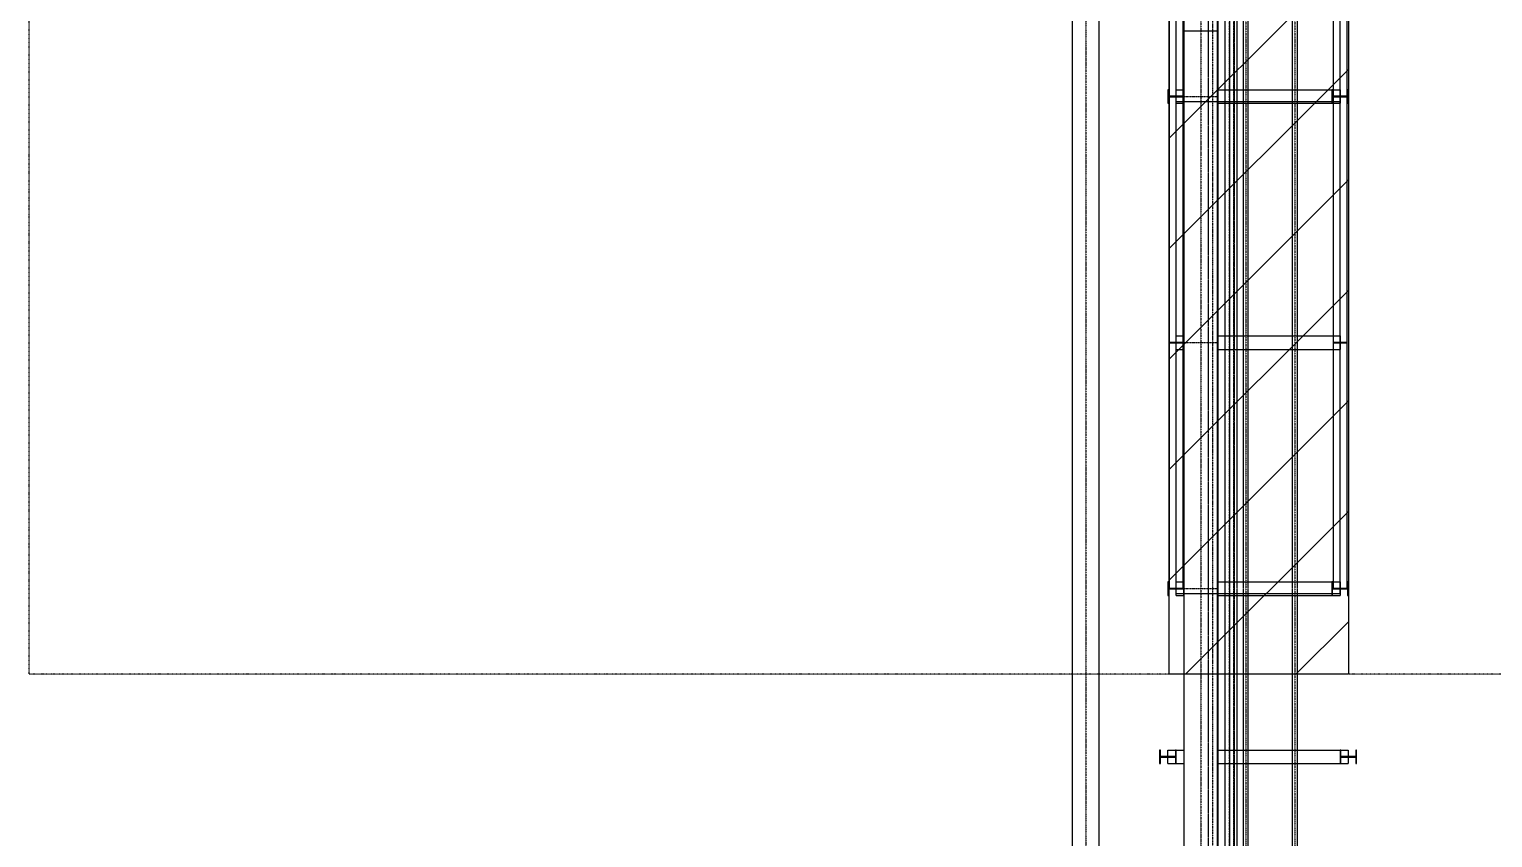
# Model space of a CAD drawing. Header units: millimetres. Extents: x -10011772 to -8149599, y 2847708 to 3434448.
# Drawn here: x -9536825 to -9501131, y 3118117 to 3137832 of the extents above; entities that cross this region are included whole.
import ezdxf

# ---------------------------------------------------------------- set-up
doc = ezdxf.new("R2010")
doc.units = ezdxf.units.MM
for name, pattern in [('DASHDOT2', [0.5, 0.25, -0.125, 0, -0.125]), ('DIVIDE2', [0.625, 0.25, -0.125, 0, -0.125, 0, -0.125]), ('HIDDEN2', [0.1875, 0.125, -0.0625])]:
    doc.linetypes.add(name, pattern=pattern)
doc.layers.add('总平面底图', color=9, linetype='Continuous')

# ---------------------------------------------------------------- blocks, each defined once
blk = doc.blocks.new('总平面底图 爆炸危险区 LOCATION I')
at = {"layer": '总平面底图', "linetype": 'DIVIDE2', "ltscale": 10}
for p, q in [((206315, 97328), (206315, 147328)), ((206315, 97328), (206315, 147328)), ((236315, 97328), (206315, 97328)), ((236315, 97328), (206315, 97328))]:
    blk.add_line(p, q, dxfattribs=at)
at = {"layer": '总平面底图'}
for p, q in [((220295, 146308), (220295, 98308)), ((222295, 146308), (222295, 98308)), ((220217, 97328), (220217, 108930)), ((222401, 108930), (222401, 97328)), ((220217, 103865), (222401, 106049)), ((220217, 102518), (222401, 104702)), ((222295, 104308), (220295, 104308)), ((220217, 101171), (222401, 103355)), ((220217, 99824), (222401, 102007)), ((220217, 98477), (222401, 100660)), ((220415, 97328), (222401, 99313)), ((222295, 98308), (220295, 98308)), ((221762, 97328), (222401, 97966)), ((222401, 97328), (220217, 97328))]:
    blk.add_line(p, q, dxfattribs=at)
at = {"layer": '总平面底图', "linetype": 'HIDDEN2'}
for p, q in [((221007, 120429), (221007, 63107)), ((220693, 116342), (220693, 63107)), ((220807, 104454), (220807, 104289)), ((220893, 104454), (220893, 104289)), ((220956, 104289), (220956, 104454)), ((221044, 104289), (221044, 104454)), ((221120, 104289), (221120, 104454)), ((221180, 104289), (221180, 104454)), ((221720, 104289), (221720, 104454)), ((221780, 104289), (221780, 104454)), ((220807, 101454), (220807, 101289)), ((220893, 101454), (220893, 101289)), ((220956, 101289), (220956, 101454)), ((221044, 101289), (221044, 101454)), ((221120, 101289), (221120, 101454)), ((221180, 101289), (221180, 101454)), ((221720, 101289), (221720, 101454)), ((221780, 101289), (221780, 101454)), ((220807, 98454), (220807, 98289)), ((220893, 98454), (220893, 98289)), ((220956, 98289), (220956, 98454)), ((221044, 98289), (221044, 98454)), ((221120, 98289), (221120, 98454)), ((221180, 98289), (221180, 98454)), ((221720, 98289), (221720, 98454)), ((221780, 98289), (221780, 98454)), ((220807, 96404), (220807, 96239)), ((220893, 96404), (220893, 96239)), ((220956, 96239), (220956, 96404)), ((221044, 96239), (221044, 96404)), ((221120, 96239), (221120, 96404)), ((221180, 96239), (221180, 96404)), ((221720, 96239), (221720, 96404)), ((221780, 96239), (221780, 96404))]:
    blk.add_line(p, q, dxfattribs=at)
at = {"layer": '总平面底图', "linetype": 'DIVIDE2'}
for p, q in [((220750, 63107), (220750, 116342)), ((219198, 110872), (219198, 67224)), ((220600, 110968), (220600, 105172)), ((220950, 104454), (220950, 107289)), ((221000, 107289), (221000, 104454)), ((221150, 107289), (221150, 104454)), ((221750, 107289), (221750, 104454)), ((220600, 105172), (220600, 63717)), ((220950, 104289), (220950, 104454)), ((221000, 104454), (221000, 104289)), ((221150, 104454), (221150, 104289)), ((221750, 104454), (221750, 104289)), ((220950, 101454), (220950, 104289)), ((221000, 104289), (221000, 101454)), ((221150, 104289), (221150, 101454)), ((221750, 104289), (221750, 101454)), ((220950, 101289), (220950, 101454)), ((221000, 101454), (221000, 101289)), ((221150, 101454), (221150, 101289)), ((221750, 101454), (221750, 101289)), ((220950, 98454), (220950, 101289)), ((221000, 101289), (221000, 98454)), ((221150, 101289), (221150, 98454)), ((221750, 101289), (221750, 98454)), ((220950, 98289), (220950, 98454)), ((221000, 98454), (221000, 98289)), ((221150, 98454), (221150, 98289)), ((221750, 98454), (221750, 98289)), ((220950, 96404), (220950, 98289)), ((221000, 98289), (221000, 96404)), ((221150, 98289), (221150, 96404)), ((221750, 98289), (221750, 96404)), ((220950, 96239), (220950, 96404)), ((221000, 96404), (221000, 96239)), ((221150, 96404), (221150, 96239)), ((221750, 96404), (221750, 96239)), ((220950, 92404), (220950, 96239)), ((221000, 96239), (221000, 92404)), ((221150, 96239), (221150, 92404)), ((221750, 96239), (221750, 92404))]:
    blk.add_line(p, q, dxfattribs=at)
at = {"layer": '总平面底图', "linetype": 'Continuous'}
for p, q in [((219036, 67256), (219036, 110872)), ((219360, 67224), (219360, 110872)), ((220397, 105172), (220397, 110968)), ((220803, 105172), (220803, 110968)), ((220217, 107368), (220217, 104372)), ((220383, 107368), (220383, 104372)), ((220807, 107289), (220807, 104454)), ((220893, 107289), (220893, 104454)), ((220956, 104454), (220956, 107289)), ((221044, 104454), (221044, 107289)), ((221120, 104454), (221120, 107289)), ((221180, 104454), (221180, 107289)), ((221720, 104454), (221720, 107289)), ((221780, 104454), (221780, 107289)), ((222217, 107368), (222217, 104372)), ((222383, 107368), (222383, 104372)), ((220397, 105172), (220803, 105172)), ((220397, 63717), (220397, 105172)), ((220397, 105172), (220803, 105172)), ((220803, 63717), (220803, 105172)), ((220209, 104454), (220199, 104454)), ((220199, 104454), (220199, 104289)), ((220209, 104375), (220209, 104454)), ((220300, 104454), (220397, 104454)), ((220300, 104289), (220300, 104454)), ((220391, 104454), (220391, 104375)), ((220397, 104454), (220391, 104454)), ((220803, 104454), (222300, 104454)), ((222199, 104454), (222199, 104289)), ((222209, 104454), (222199, 104454)), ((222209, 104375), (222209, 104454)), ((222300, 104454), (222300, 104289)), ((222391, 104454), (222391, 104375)), ((222401, 104454), (222391, 104454)), ((222401, 104289), (222401, 104454)), ((220199, 104289), (220209, 104289)), ((220391, 104375), (220209, 104375)), ((220209, 104289), (220209, 104368)), ((220209, 104368), (220391, 104368)), ((220383, 104372), (220217, 104372)), ((220217, 104372), (220217, 101372)), ((220217, 104372), (220383, 104372)), ((220300, 104289), (220397, 104289)), ((220383, 104372), (220383, 101372)), ((220391, 104368), (220391, 104289)), ((220391, 104289), (220397, 104289)), ((220803, 104289), (222300, 104289)), ((220807, 104289), (220807, 101454)), ((220893, 104289), (220893, 101454)), ((220956, 101454), (220956, 104289)), ((221044, 101454), (221044, 104289)), ((221120, 101454), (221120, 104289)), ((221180, 101454), (221180, 104289)), ((221720, 101454), (221720, 104289)), ((221780, 101454), (221780, 104289)), ((222199, 104289), (222209, 104289)), ((222391, 104375), (222209, 104375)), ((222209, 104368), (222391, 104368)), ((222209, 104289), (222209, 104368)), ((222383, 104372), (222217, 104372)), ((222217, 104372), (222217, 101372)), ((222217, 104372), (222383, 104372)), ((222383, 104372), (222383, 101372)), ((222391, 104368), (222391, 104289)), ((222391, 104289), (222401, 104289)), ((220383, 101372), (220217, 101372)), ((220217, 101368), (220383, 101368)), ((220217, 101368), (220217, 98372)), ((220300, 101454), (220397, 101454)), ((220300, 101289), (220300, 101454)), ((220383, 101368), (220383, 98372)), ((220803, 101454), (222300, 101454)), ((222383, 101372), (222217, 101372)), ((222217, 101368), (222217, 98372)), ((222217, 101368), (222383, 101368)), ((222300, 101454), (222300, 101289)), ((222383, 101368), (222383, 98372)), ((220300, 101289), (220397, 101289)), ((220803, 101289), (222300, 101289)), ((220807, 101289), (220807, 98454)), ((220893, 101289), (220893, 98454)), ((220956, 98454), (220956, 101289)), ((221044, 98454), (221044, 101289)), ((221120, 98454), (221120, 101289)), ((221180, 98454), (221180, 101289)), ((221720, 98454), (221720, 101289)), ((221780, 98454), (221780, 101289)), ((220199, 98454), (220199, 98289)), ((220209, 98454), (220199, 98454)), ((220209, 98375), (220209, 98454)), ((220391, 98375), (220209, 98375)), ((220209, 98368), (220391, 98368)), ((220209, 98289), (220209, 98368)), ((220383, 98372), (220217, 98372)), ((220300, 98289), (220300, 98454)), ((220300, 98454), (220397, 98454)), ((220391, 98454), (220391, 98375)), ((220397, 98454), (220391, 98454)), ((220391, 98368), (220391, 98289)), ((220803, 98454), (222300, 98454)), ((222199, 98454), (222199, 98289)), ((222209, 98454), (222199, 98454)), ((222209, 98375), (222209, 98454)), ((222391, 98375), (222209, 98375)), ((222209, 98368), (222391, 98368)), ((222209, 98289), (222209, 98368)), ((222383, 98372), (222217, 98372)), ((222300, 98454), (222300, 98289)), ((222401, 98454), (222391, 98454)), ((222391, 98454), (222391, 98375)), ((222391, 98368), (222391, 98289)), ((222401, 98289), (222401, 98454)), ((220199, 98289), (220209, 98289)), ((220300, 98289), (220397, 98289)), ((220391, 98289), (220397, 98289)), ((220803, 98289), (222300, 98289)), ((220807, 98289), (220807, 96404)), ((220893, 98289), (220893, 96404)), ((220956, 96404), (220956, 98289)), ((221044, 96404), (221044, 98289)), ((221120, 96404), (221120, 98289)), ((221180, 96404), (221180, 98289)), ((221720, 96404), (221720, 98289)), ((221780, 96404), (221780, 98289)), ((222199, 98289), (222209, 98289)), ((222391, 98289), (222401, 98289)), ((220109, 96404), (220099, 96404)), ((220099, 96404), (220099, 96239)), ((220109, 96325), (220109, 96404)), ((220200, 96404), (220397, 96404)), ((220200, 96239), (220200, 96404)), ((220291, 96404), (220291, 96325)), ((220301, 96404), (220291, 96404)), ((220301, 96239), (220301, 96404)), ((220803, 96404), (222400, 96404)), ((222299, 96404), (222299, 96239)), ((222309, 96404), (222299, 96404)), ((222309, 96325), (222309, 96404)), ((222400, 96404), (222400, 96239)), ((222501, 96404), (222491, 96404)), ((222491, 96404), (222491, 96325)), ((222501, 96239), (222501, 96404)), ((220099, 96239), (220109, 96239)), ((220291, 96325), (220109, 96325)), ((220109, 96239), (220109, 96318)), ((220109, 96318), (220291, 96318)), ((220200, 96239), (220397, 96239)), ((220291, 96318), (220291, 96239)), ((220291, 96239), (220301, 96239)), ((220803, 96239), (222400, 96239)), ((220807, 96239), (220807, 92404)), ((220893, 96239), (220893, 92404)), ((220956, 92404), (220956, 96239)), ((221044, 92404), (221044, 96239)), ((221120, 92404), (221120, 96239)), ((221180, 92404), (221180, 96239)), ((221720, 92404), (221720, 96239)), ((221780, 92404), (221780, 96239)), ((222299, 96239), (222309, 96239)), ((222491, 96325), (222309, 96325)), ((222309, 96239), (222309, 96318)), ((222309, 96318), (222491, 96318)), ((222491, 96318), (222491, 96239)), ((222491, 96239), (222501, 96239))]:
    blk.add_line(p, q, dxfattribs=at)
at = {"layer": '总平面底图', "linetype": 'DASHDOT2'}
for p, q in [((220397, 104372), (220803, 104372)), ((220397, 101372), (220803, 101372)), ((220397, 98372), (220803, 98372))]:
    blk.add_line(p, q, dxfattribs=at)

msp = doc.modelspace()

# ---------------------------------------------------------------- block references
at = {"layer": '总平面底图', "xscale": 2, "yscale": 2, "zscale": 2}
msp.add_blockref('总平面底图 爆炸危险区 LOCATION I', (-9949454, 2927448), dxfattribs=at)

doc.saveas('drawing.dxf')
